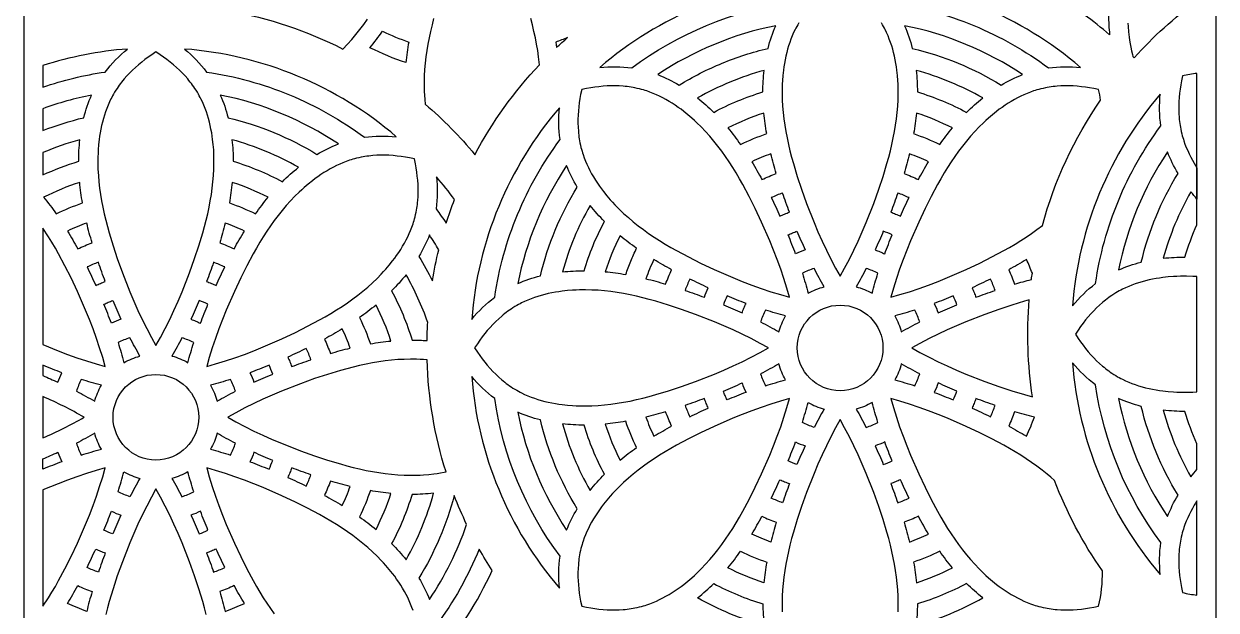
# Model space of a CAD drawing. Header units: millimetres. Extents: x 3389 to 5257, y 2005 to 6054.
# Drawn here: x 3389 to 5257, y 3063 to 3983 of the extents above; entities that cross this region are included whole.
import ezdxf

# ---------------------------------------------------------------- set-up
doc = ezdxf.new("R2010")
doc.units = ezdxf.units.MM
doc.layers.add('Layer 01', color=1, linetype='Continuous')

msp = doc.modelspace()

# ---------------------------------------------------------------- linework, layer by layer
at = {"layer": 'Layer 01'}
for points in [[(5256.9, 6054.1), (3388.6, 6054.1), (3388.6, 2004.8), (5256.9, 2004.8)], [(3595.6, 3478.5), (3602.7, 3491.1), (3610.2, 3505.3), (3617.2, 3519.4), (3623.9, 3533.6), (3630.4, 3548.1), (3636.5, 3562.8), (3648.2, 3592.6), (3656.1, 3614.7), (3662.8, 3634.8), (3669, 3655), (3671.7, 3665), (3674.3, 3675.1), (3676.7, 3685.2), (3678.9, 3695.2), (3680.8, 3705.2), (3682.5, 3715.2), (3683.9, 3725.2), (3685, 3735.2), (3685.9, 3745.1), (3686.4, 3755), (3686.6, 3764.9), (3686.6, 3774.3), (3686.4, 3779.7), (3686.1, 3785.1), (3685.4, 3793.4), (3684.5, 3801.6), (3683.8, 3806.9), (3683, 3812.1), (3681.9, 3817.8), (3680.7, 3823.4), (3679.4, 3828.9), (3678, 3834.4), (3676.3, 3839.8), (3674.6, 3845.1), (3672.7, 3850.3), (3670.7, 3855.4), (3668.5, 3860.4), (3666.1, 3865.2), (3664.9, 3867.6), (3663.6, 3870), (3662.1, 3872.8), (3660.5, 3875.5), (3658.6, 3878.6), (3656.6, 3881.7), (3654.9, 3884.2), (3653.1, 3886.7), (3651.2, 3889.1), (3649.4, 3891.6), (3647.4, 3894), (3645.4, 3896.4), (3641.3, 3901.1), (3637, 3905.7), (3632.5, 3910.2), (3627.8, 3914.6), (3623, 3918.8), (3618, 3922.9), (3612.9, 3926.9), (3607.6, 3930.8), (3602.2, 3934.5), (3595.6, 3938.7), (3589, 3934.5), (3583.6, 3930.8), (3578.4, 3926.9), (3573.3, 3922.9), (3568.3, 3918.8), (3563.4, 3914.6), (3558.7, 3910.2), (3554.3, 3905.7), (3549.9, 3901.1), (3545.8, 3896.4), (3543.8, 3894), (3541.9, 3891.6), (3540, 3889.1), (3538.2, 3886.7), (3536.4, 3884.2), (3534.7, 3881.7), (3532.7, 3878.6), (3530.8, 3875.5), (3529.2, 3872.8), (3527.6, 3870), (3526.3, 3867.6), (3525.1, 3865.2), (3522.8, 3860.4), (3520.6, 3855.4), (3518.6, 3850.3), (3516.7, 3845.1), (3514.9, 3839.8), (3513.3, 3834.4), (3511.8, 3828.9), (3510.5, 3823.4), (3509.3, 3817.8), (3508.3, 3812.1), (3507.4, 3806.9), (3506.7, 3801.6), (3505.8, 3793.4), (3505.2, 3785.1), (3504.9, 3779.7), (3504.7, 3774.3), (3504.6, 3764.9), (3504.8, 3755), (3505.4, 3745.1), (3506.2, 3735.2), (3507.4, 3725.2), (3508.8, 3715.2), (3510.4, 3705.2), (3512.4, 3695.2), (3514.5, 3685.2), (3516.9, 3675.1), (3519.5, 3665), (3522.3, 3655), (3528.4, 3634.8), (3535.1, 3614.7), (3543.1, 3592.6), (3554.7, 3562.8), (3560.9, 3548.1), (3567.3, 3533.6), (3574, 3519.4), (3581.1, 3505.3), (3588.6, 3491.1)], [(4588.2, 3554.3), (4584.3, 3568.2), (4579.6, 3583.5), (4574.6, 3598.4), (4569.2, 3613.3), (4563.5, 3628.1), (4557.5, 3642.8), (4544.7, 3672.1), (4534.7, 3693.3), (4525.2, 3712.3), (4515.2, 3730.9), (4510.1, 3740), (4504.8, 3749), (4499.4, 3757.7), (4493.8, 3766.4), (4488.1, 3774.8), (4482.2, 3783.1), (4476.2, 3791.1), (4469.9, 3799), (4463.5, 3806.6), (4456.9, 3814), (4450, 3821.2), (4443.3, 3827.8), (4439.4, 3831.4), (4435.3, 3835.1), (4429.1, 3840.4), (4422.6, 3845.6), (4418.4, 3848.8), (4414.1, 3851.9), (4409.3, 3855.2), (4404.5, 3858.3), (4399.7, 3861.3), (4394.8, 3864.1), (4389.8, 3866.8), (4384.8, 3869.3), (4379.8, 3871.7), (4374.8, 3873.8), (4369.7, 3875.8), (4364.6, 3877.6), (4362, 3878.4), (4359.5, 3879.2), (4356.4, 3880.1), (4353.3, 3880.9), (4349.8, 3881.7), (4346.2, 3882.4), (4343.2, 3883), (4340.2, 3883.5), (4337.2, 3884), (4334.1, 3884.4), (4331, 3884.7), (4327.9, 3885), (4321.7, 3885.4), (4315.4, 3885.6), (4309, 3885.6), (4302.6, 3885.4), (4296.2, 3885), (4289.7, 3884.3), (4283.3, 3883.5), (4276.9, 3882.5), (4270.5, 3881.4), (4262.8, 3879.7), (4261.1, 3872), (4259.9, 3865.6), (4258.9, 3859.2), (4258.1, 3852.7), (4257.5, 3846.3), (4257.1, 3839.9), (4256.9, 3833.4), (4256.9, 3827.1), (4257.1, 3820.8), (4257.5, 3814.5), (4257.8, 3811.4), (4258.1, 3808.3), (4258.5, 3805.3), (4259, 3802.3), (4259.5, 3799.2), (4260, 3796.2), (4260.8, 3792.7), (4261.6, 3789.1), (4262.4, 3786.1), (4263.3, 3783), (4264.1, 3780.4), (4264.9, 3777.9), (4266.7, 3772.8), (4268.7, 3767.7), (4270.8, 3762.7), (4273.2, 3757.6), (4275.7, 3752.7), (4278.3, 3747.7), (4281.2, 3742.8), (4284.2, 3737.9), (4287.3, 3733.1), (4290.6, 3728.4), (4293.7, 3724.1), (4296.9, 3719.9), (4302, 3713.4), (4307.4, 3707.1), (4311, 3703.1), (4314.7, 3699.1), (4321.3, 3692.4), (4328.5, 3685.6), (4335.9, 3679), (4343.5, 3672.5), (4351.3, 3666.3), (4359.4, 3660.2), (4367.7, 3654.3), (4376.1, 3648.6), (4384.7, 3643), (4393.5, 3637.6), (4402.5, 3632.3), (4411.5, 3627.2), (4430.1, 3617.3), (4449.1, 3607.8), (4470.4, 3597.8), (4499.7, 3584.9), (4514.4, 3578.9), (4529.2, 3573.2), (4544, 3567.9), (4559, 3562.9), (4574.3, 3558.2)], [(3675.2, 3445.6), (3689.1, 3449.5), (3704.4, 3454.2), (3719.3, 3459.2), (3734.2, 3464.5), (3749, 3470.2), (3763.7, 3476.2), (3793, 3489.1), (3814.2, 3499.1), (3833.3, 3508.6), (3851.8, 3518.5), (3860.9, 3523.6), (3869.9, 3528.9), (3878.6, 3534.3), (3887.3, 3539.9), (3895.7, 3545.6), (3904, 3551.5), (3912, 3557.6), (3919.9, 3563.8), (3927.5, 3570.2), (3934.9, 3576.9), (3942.1, 3583.7), (3948.7, 3590.4), (3952.3, 3594.4), (3956, 3598.4), (3961.3, 3604.7), (3966.5, 3611.2), (3969.7, 3615.4), (3972.8, 3619.7), (3976.1, 3624.4), (3979.2, 3629.2), (3982.2, 3634.1), (3985, 3639), (3987.7, 3644), (3990.2, 3648.9), (3992.6, 3653.9), (3994.7, 3659), (3996.7, 3664.1), (3998.5, 3669.2), (3999.3, 3671.7), (4000.1, 3674.3), (4001, 3677.3), (4001.8, 3680.4), (4002.6, 3684), (4003.3, 3687.5), (4003.9, 3690.5), (4004.4, 3693.6), (4004.9, 3696.6), (4005.3, 3699.6), (4005.6, 3702.7), (4005.9, 3705.8), (4006.3, 3712.1), (4006.5, 3718.4), (4006.5, 3724.7), (4006.3, 3731.1), (4005.9, 3737.6), (4005.2, 3744), (4004.4, 3750.4), (4003.4, 3756.9), (4002.3, 3763.3), (4000.6, 3771), (3992.9, 3772.6), (3986.5, 3773.8), (3980.1, 3774.8), (3973.6, 3775.6), (3967.2, 3776.2), (3960.8, 3776.7), (3954.3, 3776.9), (3948, 3776.9), (3941.7, 3776.7), (3935.4, 3776.3), (3932.3, 3776), (3929.2, 3775.6), (3926.2, 3775.3), (3923.2, 3774.8), (3920.2, 3774.3), (3917.1, 3773.7), (3913.6, 3773), (3910, 3772.2), (3907, 3771.4), (3903.9, 3770.5), (3901.3, 3769.7), (3898.8, 3768.9), (3893.7, 3767.1), (3888.6, 3765.1), (3883.6, 3762.9), (3878.5, 3760.6), (3873.6, 3758.1), (3868.6, 3755.4), (3863.7, 3752.6), (3858.8, 3749.6), (3854.1, 3746.5), (3849.3, 3743.2), (3845, 3740.1), (3840.8, 3736.9), (3834.3, 3731.7), (3828, 3726.3), (3824, 3722.7), (3820.1, 3719), (3813.3, 3712.5), (3806.5, 3705.3), (3799.9, 3697.9), (3793.4, 3690.3), (3787.2, 3682.4), (3781.1, 3674.4), (3775.2, 3666.1), (3769.5, 3657.7), (3763.9, 3649), (3758.5, 3640.3), (3753.3, 3631.3), (3748.1, 3622.2), (3738.2, 3603.6), (3728.7, 3584.6), (3718.7, 3563.4), (3705.8, 3534.1), (3699.8, 3519.4), (3694.1, 3504.5), (3688.8, 3489.7), (3683.8, 3474.8), (3679.1, 3459.5)], [(3418.6, 3480), (3442.3, 3470.2), (3457.1, 3464.5), (3471.9, 3459.2), (3486.8, 3454.2), (3502.2, 3449.5), (3516.1, 3445.6), (3512.2, 3459.5), (3507.4, 3474.8), (3502.4, 3489.7), (3497.1, 3504.5), (3491.4, 3519.4), (3485.4, 3534.1), (3472.6, 3563.4), (3462.6, 3584.6), (3453.1, 3603.6), (3443.1, 3622.2), (3438, 3631.3), (3432.7, 3640.3), (3427.3, 3649), (3418.6, 3662.3)], [(5226.9, 3586.6), (5220.2, 3586.9), (5210.3, 3587.1), (5200.9, 3587), (5195.5, 3586.8), (5190.1, 3586.6), (5181.8, 3585.9), (5173.6, 3585), (5168.4, 3584.3), (5163.1, 3583.4), (5157.4, 3582.4), (5151.8, 3581.2), (5146.3, 3579.9), (5140.8, 3578.4), (5135.4, 3576.8), (5130.2, 3575.1), (5124.9, 3573.2), (5119.9, 3571.1), (5114.8, 3568.9), (5110, 3566.6), (5107.6, 3565.4), (5105.2, 3564.1), (5102.4, 3562.6), (5099.7, 3561), (5096.6, 3559), (5093.6, 3557.1), (5091, 3555.3), (5088.5, 3553.5), (5086.1, 3551.7), (5083.7, 3549.8), (5081.2, 3547.9), (5078.8, 3545.9), (5074.1, 3541.8), (5069.5, 3537.5), (5065, 3533), (5060.6, 3528.3), (5056.4, 3523.5), (5052.3, 3518.5), (5048.3, 3513.3), (5044.5, 3508.1), (5040.8, 3502.7), (5036.5, 3496.1), (5040.8, 3489.5), (5044.5, 3484.1), (5048.3, 3478.9), (5052.3, 3473.7), (5056.4, 3468.7), (5060.6, 3463.9), (5065, 3459.2), (5069.5, 3454.7), (5074.1, 3450.4), (5078.8, 3446.3), (5081.2, 3444.3), (5083.7, 3442.3), (5086.1, 3440.5), (5088.5, 3438.6), (5091, 3436.9), (5093.6, 3435.1), (5096.6, 3433.2), (5099.7, 3431.2), (5102.4, 3429.6), (5105.2, 3428.1), (5107.6, 3426.8), (5110, 3425.6), (5114.8, 3423.3), (5119.9, 3421.1), (5124.9, 3419), (5130.2, 3417.1), (5135.4, 3415.4), (5140.8, 3413.8), (5146.3, 3412.3), (5151.8, 3411), (5157.4, 3409.8), (5163.1, 3408.8), (5168.4, 3407.9), (5173.6, 3407.2), (5181.8, 3406.3), (5190.1, 3405.6), (5195.5, 3405.3), (5200.9, 3405.2), (5210.3, 3405.1), (5220.2, 3405.3), (5226.9, 3405.6)], [(4555.3, 3474.7), (4542.6, 3481.8), (4528.5, 3489.3), (4514.4, 3496.3), (4500.1, 3503), (4485.6, 3509.5), (4471, 3515.6), (4441.1, 3527.3), (4419.1, 3535.2), (4398.9, 3541.9), (4378.7, 3548), (4368.7, 3550.8), (4358.6, 3553.4), (4348.6, 3555.8), (4338.5, 3558), (4328.5, 3559.9), (4318.5, 3561.6), (4308.6, 3563), (4298.6, 3564.1), (4288.7, 3565), (4278.7, 3565.5), (4268.8, 3565.7), (4259.4, 3565.7), (4254, 3565.5), (4248.6, 3565.2), (4240.4, 3564.5), (4232.1, 3563.6), (4226.9, 3562.9), (4221.7, 3562.1), (4216, 3561), (4210.4, 3559.8), (4204.8, 3558.5), (4199.4, 3557), (4194, 3555.4), (4188.7, 3553.7), (4183.5, 3551.8), (4178.4, 3549.8), (4173.4, 3547.6), (4168.5, 3545.2), (4166.1, 3544), (4163.7, 3542.7), (4161, 3541.2), (4158.2, 3539.6), (4155.1, 3537.7), (4152.1, 3535.7), (4149.6, 3533.9), (4147.1, 3532.2), (4144.6, 3530.3), (4142.2, 3528.5), (4139.8, 3526.5), (4137.4, 3524.5), (4132.7, 3520.4), (4128, 3516.1), (4123.6, 3511.6), (4119.2, 3506.9), (4114.9, 3502.1), (4110.8, 3497.1), (4106.8, 3492), (4103, 3486.7), (4099.3, 3481.3), (4095, 3474.7), (4099.3, 3468.1), (4103, 3462.7), (4106.8, 3457.5), (4110.8, 3452.4), (4114.9, 3447.4), (4119.2, 3442.5), (4123.6, 3437.8), (4128, 3433.4), (4132.7, 3429), (4137.4, 3424.9), (4139.8, 3422.9), (4142.2, 3421), (4144.6, 3419.1), (4147.1, 3417.3), (4149.6, 3415.5), (4152.1, 3413.8), (4155.1, 3411.8), (4158.2, 3409.9), (4161, 3408.2), (4163.7, 3406.7), (4166.1, 3405.4), (4168.5, 3404.2), (4173.4, 3401.9), (4178.4, 3399.7), (4183.5, 3397.6), (4188.7, 3395.7), (4194, 3394), (4199.4, 3392.4), (4204.8, 3390.9), (4210.4, 3389.6), (4216, 3388.4), (4221.7, 3387.4), (4226.9, 3386.5), (4232.1, 3385.8), (4240.4, 3384.9), (4248.6, 3384.3), (4254, 3384), (4259.4, 3383.8), (4268.8, 3383.7), (4278.7, 3383.9), (4288.7, 3384.5), (4298.6, 3385.3), (4308.6, 3386.4), (4318.5, 3387.9), (4328.5, 3389.5), (4338.5, 3391.4), (4348.6, 3393.6), (4358.6, 3396), (4368.7, 3398.6), (4378.7, 3401.4), (4398.9, 3407.5), (4419.1, 3414.2), (4441.1, 3422.2), (4471, 3433.8), (4485.6, 3440), (4500.1, 3446.4), (4514.4, 3453.1), (4528.5, 3460.1), (4542.6, 3467.6)], [(4588.2, 3395.2), (4574.3, 3391.3), (4559, 3386.5), (4544, 3381.5), (4529.2, 3376.2), (4514.4, 3370.5), (4499.7, 3364.5), (4470.4, 3351.6), (4449.1, 3341.6), (4430.1, 3332.1), (4411.5, 3322.2), (4402.5, 3317.1), (4393.5, 3311.8), (4384.7, 3306.4), (4376.1, 3300.8), (4367.7, 3295.1), (4359.4, 3289.2), (4351.3, 3283.2), (4343.5, 3276.9), (4335.9, 3270.5), (4328.5, 3263.8), (4321.3, 3257), (4314.7, 3250.3), (4311, 3246.3), (4307.4, 3242.3), (4302, 3236), (4296.9, 3229.6), (4293.7, 3225.3), (4290.6, 3221), (4287.3, 3216.3), (4284.2, 3211.5), (4281.2, 3206.6), (4278.3, 3201.7), (4275.7, 3196.8), (4273.2, 3191.8), (4270.8, 3186.8), (4268.7, 3181.7), (4266.7, 3176.7), (4264.9, 3171.6), (4264.1, 3169), (4263.3, 3166.4), (4262.4, 3163.4), (4261.6, 3160.3), (4260.8, 3156.8), (4260, 3153.2), (4259.5, 3150.2), (4259, 3147.2), (4258.5, 3144.1), (4258.1, 3141.1), (4257.8, 3138), (4257.5, 3134.9), (4257.1, 3128.7), (4256.9, 3122.3), (4256.9, 3116), (4257.1, 3109.6), (4257.5, 3103.2), (4258.1, 3096.7), (4258.9, 3090.3), (4259.9, 3083.8), (4261.1, 3077.4), (4262.8, 3069.7), (4270.5, 3068.1), (4276.9, 3066.9), (4283.3, 3065.9), (4289.7, 3065.1), (4296.2, 3064.5), (4302.6, 3064.1), (4309, 3063.8), (4315.4, 3063.8), (4321.7, 3064), (4327.9, 3064.5), (4331, 3064.7), (4334.1, 3065.1), (4337.2, 3065.5), (4340.2, 3065.9), (4343.2, 3066.4), (4346.2, 3067), (4349.8, 3067.7), (4353.3, 3068.6), (4356.4, 3069.4), (4359.5, 3070.2), (4362, 3071), (4364.6, 3071.9), (4369.7, 3073.6), (4374.8, 3075.6), (4379.8, 3077.8), (4384.8, 3080.1), (4389.8, 3082.6), (4394.8, 3085.3), (4399.7, 3088.1), (4404.5, 3091.1), (4409.3, 3094.2), (4414.1, 3097.5), (4418.4, 3100.6), (4422.6, 3103.8), (4429.1, 3109), (4435.3, 3114.4), (4439.4, 3118), (4443.3, 3121.7), (4450, 3128.3), (4456.9, 3135.4), (4463.5, 3142.8), (4469.9, 3150.5), (4476.2, 3158.3), (4482.2, 3166.4), (4488.1, 3174.6), (4493.8, 3183), (4499.4, 3191.7), (4504.8, 3200.5), (4510.1, 3209.4), (4515.2, 3218.5), (4525.2, 3237.1), (4534.7, 3256.1), (4544.7, 3277.3), (4557.5, 3306.7), (4563.5, 3321.4), (4569.2, 3336.2), (4574.6, 3351), (4579.6, 3365.9), (4584.3, 3381.3)], [(3418.6, 3069.8), (3427.3, 3083), (3432.7, 3091.8), (3438, 3100.7), (3443.1, 3109.8), (3453.1, 3128.4), (3462.6, 3147.4), (3472.6, 3168.6), (3485.4, 3198), (3491.4, 3212.7), (3497.1, 3227.5), (3502.4, 3242.3), (3507.4, 3257.2), (3512.2, 3272.5), (3516.1, 3286.5), (3502.2, 3282.5), (3486.8, 3277.8), (3471.9, 3272.8), (3457.1, 3267.5), (3442.3, 3261.8), (3418.6, 3252)]]:
    msp.add_lwpolyline(points, close=True, dxfattribs=at)
for points in [[(4291.1, 3914.6, -0.057025), (4341.2, 3913.7, -0.124085), (4588.3, 4016, -0.057025), (4623, 4052.1, 0.159007)], [(4877.1, 3980.2, -0.061806), (4994.3, 3913.7, -0.057025), (5044.4, 3914.6, 0.159007), (4712.5, 4052.1, -0.057025), (4747.2, 4016, -0.061806)], [(5008.2, 4025.5), (5011.2, 4028.5, 0.049922), (5088.4, 3996.6, 0.024944), (5089.9, 3965.7, 0.039171)], [(4482.9, 3921.1, -0.039165), (4554.7, 3944.4, -0.043703), (4566.9, 3979.9, 0.098094), (4381.9, 3903.3, -0.043703), (4415.5, 3886.8, -0.039165)], [(4768.6, 3979.9, -0.043703), (4780.8, 3944.4, -0.078451), (4920, 3886.8, -0.043703), (4953.6, 3903.3, 0.098094)], [(3931, 3945.4, 0.01991), (3950.7, 3971.3, 0.031349), (3991.8, 3954.3, 0.01991), (3987.4, 3922, -0.039523)], [(4223.4, 3945.7, -0.00893), (4240.5, 3961.2, -0.013927), (4222, 3954.3)], [(3418.6, 3883.7, -0.045934), (3516.1, 3907.3, -0.057025), (3550.9, 3943.4, 0.058377), (3418.6, 3917.4)], [(3805, 3871.5, -0.061806), (3922.2, 3805, -0.057025), (3972.3, 3805.9, 0.159007), (3640.4, 3943.4, -0.057025), (3675.1, 3907.3, -0.061806)], [(4444.4, 3866.6, -0.02748), (4469.6, 3844, -0.049922), (4546.7, 3876, -0.02748), (4548.6, 3909.8, 0.062756)], [(4786.9, 3909.8, -0.02748), (4788.8, 3876, -0.049922), (4865.9, 3844, -0.02748), (4891.1, 3866.6, 0.062756)], [(5226.9, 3708, -0.012592), (5217.3, 3719.5, 0.062756), (5174.1, 3615.3, -0.02748), (5207.9, 3617.1, -0.032361), (5226.9, 3667.9), (5226.9, 3905.2, 0.024834), (5204.2, 3901.1), (5202.6, 3893.4), (5201.4, 3887), (5200.4, 3880.5), (5199.6, 3874.1), (5199, 3867.6), (5198.6, 3861.2), (5198.3, 3854.8), (5198.3, 3848.5), (5198.5, 3842.1), (5198.9, 3835.9), (5199.2, 3832.8), (5199.6, 3829.7), (5200, 3826.7), (5200.4, 3823.6), (5200.9, 3820.6), (5201.5, 3817.6), (5202.2, 3814.1), (5203.1, 3810.5), (5203.9, 3807.4), (5204.7, 3804.4), (5205.5, 3801.8), (5206.3, 3799.2), (5208.1, 3794.2), (5210.1, 3789.1), (5212.3, 3784), (5214.6, 3779), (5217.1, 3774), (5219.8, 3769.1), (5222.6, 3764.2), (5224.7, 3760.7), (5226.9, 3757.3)], [(3418.6, 3815.5, -0.034748), (3482.6, 3835.7, -0.043703), (3494.7, 3871.2, 0.038413), (3418.6, 3849.8)], [(3696.5, 3871.2, -0.043703), (3708.6, 3835.7, -0.078451), (3847.9, 3778.1, -0.043703), (3881.5, 3794.5, 0.098094)], [(5075.9, 3863.3, 0.017804), (5072.7, 3879.7), (5065, 3881.4), (5058.6, 3882.5), (5052.2, 3883.5), (5045.8, 3884.3), (5039.3, 3885), (5032.9, 3885.4), (5026.5, 3885.6), (5020.1, 3885.6), (5013.8, 3885.4), (5007.6, 3885), (5004.5, 3884.7), (5001.4, 3884.4), (4998.3, 3884), (4995.3, 3883.5), (4992.3, 3883), (4989.3, 3882.4), (4985.7, 3881.7), (4982.2, 3880.9), (4979.1, 3880.1), (4976, 3879.2), (4973.5, 3878.4), (4970.9, 3877.6), (4965.8, 3875.8), (4960.7, 3873.8), (4955.7, 3871.7), (4950.7, 3869.3), (4945.7, 3866.8), (4940.7, 3864.1), (4935.8, 3861.3), (4931, 3858.3), (4926.2, 3855.2), (4921.4, 3851.9), (4917.1, 3848.8), (4912.9, 3845.6), (4906.4, 3840.4), (4900.1, 3835.1), (4896.1, 3831.4), (4892.2, 3827.8), (4885.5, 3821.2), (4878.6, 3814), (4872, 3806.6), (4865.6, 3799), (4859.3, 3791.1), (4853.3, 3783.1), (4847.4, 3774.8), (4841.7, 3766.4), (4836.1, 3757.7), (4830.7, 3749), (4825.4, 3740), (4820.2, 3730.9), (4810.3, 3712.3), (4800.8, 3693.3), (4790.8, 3672.1), (4778, 3642.8), (4772, 3628.1), (4766.3, 3613.3), (4760.9, 3598.4), (4755.9, 3583.5), (4751.2, 3568.2), (4747.3, 3554.3), (4761.2, 3558.2), (4776.5, 3562.9), (4791.5, 3567.9), (4806.3, 3573.2), (4821.1, 3578.9), (4835.8, 3584.9), (4865.1, 3597.8), (4886.4, 3607.8), (4905.4, 3617.3), (4924, 3627.2), (4933, 3632.3), (4942, 3637.6), (4950.8, 3643), (4959.4, 3648.6), (4967.8, 3654.3), (4976.1, 3660.2), (4984.6, 3666.6, -0.084325)], [(5103.7, 3705.5, -0.061806), (5170.2, 3822.7, -0.057025), (5169.3, 3872.7, 0.159007), (5031.8, 3540.8, -0.057025), (5067.9, 3575.6, -0.061806)], [(4162.3, 3684.1, -0.061806), (4228.8, 3801.3, -0.057025), (4227.8, 3851.4, 0.159007), (4090.4, 3519.5, -0.057025), (4126.4, 3554.2, -0.061806)], [(4491.8, 3819.6, -0.01991), (4511.6, 3793.7, -0.031349), (4552.7, 3810.7, -0.01991), (4548.3, 3842.9, 0.039523)], [(4787.2, 3842.9, -0.01991), (4782.8, 3810.7, -0.031349), (4823.9, 3793.7, -0.01991), (4843.7, 3819.6, 0.039523)], [(3418.6, 3745.9, -0.035766), (3474.6, 3767.3, -0.02748), (3476.4, 3801.1, 0.03396), (3418.6, 3781)], [(3714.8, 3801.1, -0.02748), (3716.7, 3767.3, -0.049922), (3793.8, 3735.3, -0.02748), (3819, 3757.9, 0.062756)], [(4529.2, 3766.6, -0.012924), (4545.2, 3738.8, -0.020988), (4567.7, 3748.1, -0.012924), (4559.3, 3779.1, 0.025221)], [(4776.2, 3779.1, -0.012924), (4767.8, 3748.1, -0.020988), (4790.3, 3738.8, -0.012924), (4806.3, 3766.6, 0.025221)], [(5104.1, 3597, -0.043703), (5139.5, 3609.1, -0.078451), (5197.2, 3748.3, -0.043703), (5180.7, 3781.9, 0.098094)], [(4162.6, 3575.6, -0.043703), (4198, 3587.7, -0.078451), (4255.7, 3726.9, -0.043703), (4239.2, 3760.6, 0.098094)], [(4063.5, 3707.3, 0.019459), (4035.5, 3742.7, -0.057025), (4034.6, 3692.6, -0.012568), (4050.5, 3670.1, -0.015225)], [(3419.7, 3710.9, -0.01991), (3439.4, 3684.9, -0.031349), (3480.5, 3702, -0.01991), (3476.2, 3734.2, 0.039523)], [(3715.1, 3734.2, -0.01991), (3710.7, 3702, -0.031349), (3751.8, 3684.9, -0.01991), (3771.5, 3710.9, 0.039523)], [(4580.8, 3684.6, -0.008872), (4588.3, 3687.5, -0.007248), (4577.5, 3717.6, 0.018525), (4559.8, 3710.3, -0.007248), (4573.4, 3681.3, -0.008872)], [(4754.7, 3684.6, -0.008872), (4762.1, 3681.3, -0.007248), (4775.7, 3710.3, 0.018525), (4758, 3717.6, -0.007248), (4747.2, 3687.5, -0.008872)], [(4280.5, 3635.1, -0.024946), (4298.4, 3672.9, -0.02748), (4275.8, 3698.1, 0.062756), (4232.7, 3593.9, -0.02748), (4266.5, 3595.7, -0.024946)], [(3457.1, 3657.9, -0.012924), (3473, 3630.1, -0.020988), (3495.6, 3639.4, -0.012924), (3487.2, 3670.4, 0.025221)], [(3704.1, 3670.4, -0.012924), (3695.6, 3639.4, -0.020988), (3718.2, 3630.1, -0.012924), (3734.2, 3657.9, 0.025221)], [(4038.8, 3628.6, 0.013357), (4024.2, 3651.9, -0.043703), (4007.7, 3618.2, -0.022707), (4028.9, 3579.8, -0.019215)], [(4339.7, 3610.6, -0.015671), (4348.8, 3630.9, -0.01991), (4322.9, 3650.6, 0.039523), (4299.5, 3594.2, -0.01991), (4331.8, 3589.8, -0.015671)], [(4593.1, 3655, -0.009613), (4600.1, 3657.7, 0.009682), (4612.9, 3628.3, 0.024819), (4597.9, 3622.1, 0.009682), (4586.2, 3652, -0.009613)], [(4730.2, 3625.4, -0.012408), (4737.6, 3622.1, -0.009682), (4749.3, 3652, 0.019227), (4735.4, 3657.7, -0.009682), (4722.6, 3628.3, -0.012408)], [(3508.7, 3575.8, -0.008872), (3516.2, 3578.8, -0.007248), (3505.4, 3608.9, 0.018525), (3487.7, 3601.6, -0.007248), (3501.3, 3572.6, -0.008872)], [(3682.5, 3575.8, -0.008872), (3689.9, 3572.6, -0.007248), (3703.6, 3601.6, 0.018525), (3685.9, 3608.9, -0.007248), (3675, 3578.8, -0.008872)], [(4363.4, 3583.2, -0.012924), (4394.3, 3574.7, -0.020988), (4403.7, 3597.3, -0.012924), (4375.8, 3613.3, 0.025221)], [(4968.9, 3591.9, 0.017993), (4959.7, 3613.3, -0.012924), (4931.8, 3597.3, -0.020988), (4941.1, 3574.7, -0.010786), (4967.5, 3582, -0.003863)], [(4021.5, 3514.8, 0.045522), (3987.6, 3589.4, -0.02748), (3964.9, 3564.2, -0.049922), (3996.9, 3487, -0.018669), (4020.4, 3486.2, -0.011066)], [(4608.5, 3591.7, -0.012674), (4617.7, 3560.3, -0.068658), (4642.7, 3570.6, -0.012674), (4627, 3599.3, 0.038296)], [(4705.7, 3566.3, -0.034289), (4717.8, 3560.3, -0.012674), (4727, 3591.7, 0.038296), (4708.5, 3599.3, -0.012674), (4692.8, 3570.6, -0.034289)], [(4424.8, 3564.9, -0.007248), (4455, 3554.1, -0.017746), (4461.1, 3569, -0.007248), (4432.2, 3582.7, 0.018525)], [(4877.6, 3561.6, -0.008872), (4880.5, 3554.1, -0.007248), (4910.7, 3564.9, 0.018525), (4903.3, 3582.7, -0.007248), (4874.4, 3569, -0.008872)], [(4517, 3537.1, -0.012408), (4520.3, 3544.5, -0.009682), (4490.5, 3556.3, 0.019227), (4484.7, 3542.4, -0.009682), (4514.1, 3529.6, -0.012408)], [(4964, 3550.1), (4956.7, 3548), (4936.6, 3541.9), (4916.4, 3535.2), (4894.4, 3527.3), (4864.5, 3515.6), (4849.9, 3509.5), (4835.4, 3503), (4821.1, 3496.3), (4807, 3489.3), (4792.8, 3481.8), (4780.2, 3474.7), (4792.8, 3467.6), (4807, 3460.1), (4821.1, 3453.1), (4835.4, 3446.4), (4849.9, 3440), (4864.5, 3433.8), (4894.4, 3422.2), (4916.4, 3414.2), (4936.6, 3407.5), (4956.7, 3401.4), (4969.2, 3398, -0.058977)], [(4845, 3556.3, -0.009682), (4815.2, 3544.5, -0.024819), (4821.4, 3529.6, -0.009682), (4850.8, 3542.4, 0.019227)], [(3521, 3546.3, -0.009613), (3527.9, 3549, 0.009682), (3540.8, 3519.6, 0.024819), (3525.8, 3513.4, 0.009682), (3514.1, 3543.3, -0.009613)], [(3658, 3516.7, -0.012408), (3665.4, 3513.4, -0.009682), (3677.2, 3543.3, 0.019227), (3663.3, 3549, -0.009682), (3650.5, 3519.6, -0.012408)], [(3940.5, 3541.9, -0.01991), (3914.6, 3522.2, -0.031349), (3931.6, 3481.1, -0.01991), (3963.9, 3485.5, 0.039523)], [(4543.1, 3515.5, -0.012674), (4571.8, 3499.8, -0.068658), (4582.2, 3524.8, -0.012674), (4550.8, 3534, 0.038296)], [(4784.7, 3534, -0.012674), (4753.3, 3524.8, -0.068658), (4763.6, 3499.8, -0.012674), (4792.4, 3515.5, 0.038296)], [(3864.6, 3477.4, -0.010493), (3869, 3466, -0.012924), (3900, 3474.5, 0.025221), (3887.5, 3504.6, -0.012924), (3859.7, 3488.6, -0.010493)], [(3536.3, 3483, -0.012674), (3545.5, 3451.5, -0.068658), (3570.6, 3461.9, -0.012674), (3554.9, 3490.6, 0.038296)], [(3633.6, 3457.6, -0.034289), (3645.7, 3451.5, -0.012674), (3654.9, 3483, 0.038296), (3636.4, 3490.6, -0.012674), (3620.7, 3461.9, -0.034289)], [(4020.5, 3456), (4014.8, 3456.5), (4009.4, 3456.8), (4004, 3456.9), (3994.6, 3457), (3984.7, 3456.8), (3974.7, 3456.3), (3964.8, 3455.4), (3954.8, 3454.3), (3944.9, 3452.9), (3934.8, 3451.2), (3924.8, 3449.3), (3914.8, 3447.1), (3904.8, 3444.7), (3894.7, 3442.1), (3884.6, 3439.3), (3864.5, 3433.2), (3844.3, 3426.5), (3822.2, 3418.6), (3792.4, 3406.9), (3777.8, 3400.7), (3763.3, 3394.3), (3749, 3387.6), (3734.9, 3380.6), (3720.7, 3373.1), (3708.1, 3366), (3720.7, 3358.9), (3734.9, 3351.4), (3749, 3344.4), (3763.3, 3337.7), (3777.8, 3331.3), (3792.4, 3325.1), (3822.2, 3313.5), (3844.3, 3305.5), (3864.5, 3298.8), (3884.6, 3292.7), (3894.7, 3289.9), (3904.8, 3287.3), (3914.8, 3284.9), (3924.8, 3282.7), (3934.8, 3280.8), (3944.9, 3279.1), (3954.8, 3277.7), (3964.8, 3276.6), (3974.7, 3275.8), (3984.7, 3275.2), (3994.6, 3275), (4004, 3275.1), (4009.4, 3275.3), (4014.8, 3275.5), (4023, 3276.2), (4031.2, 3277.1), (4036.5, 3277.8), (4041.7, 3278.7), (4047.4, 3279.7), (4050.2, 3280.3, -0.069152)], [(3805.5, 3452.9, -0.008872), (3808.4, 3445.4, -0.007248), (3838.5, 3456.2, 0.018525), (3831.2, 3474, -0.007248), (3802.2, 3460.3, -0.008872)], [(3418.6, 3431.2, -0.007822), (3442, 3420.9, -0.024819), (3448.2, 3435.8, -0.009595), (3418.6, 3447.4)], [(3772.9, 3447.6, -0.009682), (3743, 3435.8, -0.024819), (3749.2, 3420.9, -0.009682), (3778.6, 3433.7, 0.019227)], [(4576.2, 3436.8, -0.034289), (4571.8, 3449.7, -0.012674), (4543.1, 3434, 0.038296), (4550.8, 3415.4, -0.012674), (4582.2, 3424.6, -0.034289)], [(4792.4, 3434, -0.012674), (4763.6, 3449.7, -0.068658), (4753.3, 3424.6, -0.012674), (4784.7, 3415.4, 0.038296)], [(5169.3, 3119.5, -0.057025), (5170.2, 3169.5, -0.124085), (5067.9, 3416.6, -0.057025), (5031.8, 3451.4, 0.159007)], [(3471, 3406.8, -0.012674), (3499.7, 3391.1, -0.068658), (3510.1, 3416.1, -0.012674), (3478.7, 3425.3, 0.038296)], [(3712.6, 3425.3, -0.012674), (3681.2, 3416.1, -0.068658), (3691.5, 3391.1, -0.012674), (3720.2, 3406.8, 0.038296)], [(4227.8, 3098.1, -0.057025), (4228.8, 3148.1, -0.124085), (4126.4, 3395.2, -0.057025), (4090.4, 3430, 0.159007)], [(4487.5, 3400, -0.009613), (4484.7, 3407, 0.009682), (4514.1, 3419.8, 0.024819), (4520.3, 3404.9, 0.009682), (4490.5, 3393.2, -0.009613)], [(4850.8, 3407, -0.009682), (4821.4, 3419.8, -0.024819), (4815.2, 3404.9, -0.009682), (4845, 3393.2, 0.019227)], [(3418.6, 3333.5, 0.026966), (3483.1, 3366, 0.026966), (3418.6, 3398.5)], [(4457.9, 3387.8, -0.008872), (4455, 3395.3, -0.007248), (4424.8, 3384.5, 0.018525), (4432.2, 3366.8, -0.007248), (4461.1, 3380.4, -0.008872)], [(4608.5, 3357.8, 0.012674), (4617.7, 3389.2, 0.068658), (4642.7, 3378.8, 0.012674), (4627, 3350.1, -0.038296)], [(4705.7, 3383.1, -0.034289), (4692.8, 3378.8, -0.012674), (4708.5, 3350.1, 0.038296), (4727, 3357.8, -0.012674), (4717.8, 3389.2, -0.034289)], [(5003.7, 3266.9), (4997.9, 3272), (4992, 3276.9), (4984.1, 3283.2), (4976.1, 3289.2), (4967.8, 3295.1), (4959.4, 3300.8), (4950.8, 3306.4), (4942, 3311.8), (4933, 3317.1), (4924, 3322.2), (4905.4, 3332.1), (4886.4, 3341.6), (4865.1, 3351.6), (4835.8, 3364.5), (4821.1, 3370.5), (4806.3, 3376.2), (4791.5, 3381.5), (4776.5, 3386.5), (4761.2, 3391.3), (4747.3, 3395.2), (4751.2, 3381.3), (4755.9, 3365.9), (4760.9, 3351), (4766.3, 3336.2), (4772, 3321.4), (4778, 3306.7), (4790.8, 3277.3), (4800.8, 3256.1), (4810.3, 3237.1), (4820.2, 3218.5), (4825.4, 3209.4), (4830.7, 3200.5), (4836.1, 3191.7), (4841.7, 3183), (4847.4, 3174.6), (4853.3, 3166.4), (4859.3, 3158.3), (4865.6, 3150.5), (4872, 3142.8), (4878.6, 3135.4), (4885.5, 3128.3), (4892.2, 3121.7), (4896.1, 3118), (4900.1, 3114.4), (4906.4, 3109), (4912.9, 3103.8), (4917.1, 3100.6), (4921.4, 3097.5), (4926.2, 3094.2), (4931, 3091.1), (4935.8, 3088.1), (4940.7, 3085.3), (4945.7, 3082.6), (4950.7, 3080.1), (4955.7, 3077.8), (4960.7, 3075.6), (4965.8, 3073.6), (4970.9, 3071.9), (4973.5, 3071), (4976, 3070.2), (4979.1, 3069.4), (4982.2, 3068.6), (4985.7, 3067.7), (4989.3, 3067), (4992.3, 3066.4), (4995.3, 3065.9), (4998.3, 3065.5), (5001.4, 3065.1), (5004.5, 3064.7), (5007.6, 3064.5), (5013.8, 3064), (5020.1, 3063.8), (5026.5, 3063.8), (5032.9, 3064.1), (5039.3, 3064.5), (5045.8, 3065.1), (5052.2, 3065.9), (5058.6, 3066.9), (5065, 3068.1), (5072.7, 3069.7, 0.064338), (5078.6, 3125.1, -0.062162)], [(4877.6, 3387.8, -0.008872), (4874.4, 3380.4, -0.007248), (4903.3, 3366.8, 0.018525), (4910.7, 3384.5, -0.007248), (4880.5, 3395.3, -0.008872)], [(5180.7, 3210.2, -0.043703), (5197.2, 3243.9, -0.078451), (5139.5, 3383.1, -0.043703), (5104.1, 3395.2, 0.098094)], [(4239.2, 3188.9, -0.043703), (4255.7, 3222.5, -0.078451), (4198, 3361.7, -0.043703), (4162.6, 3373.8, 0.098094)], [(4375.8, 3336.2, -0.012924), (4403.7, 3352.1, -0.020988), (4394.3, 3374.7, -0.012924), (4363.4, 3366.3, 0.025221)], [(4972.1, 3366.3, -0.012924), (4941.1, 3374.7, -0.020988), (4931.8, 3352.1, -0.012924), (4959.7, 3336.2, 0.025221)], [(5226.9, 3324.3, -0.032361), (5207.9, 3375.1, -0.02748), (5174.1, 3376.9, 0.062756), (5217.3, 3272.7, -0.012592), (5226.9, 3284.1)], [(4280.5, 3314.3, -0.024946), (4266.5, 3353.7, -0.02748), (4232.7, 3355.5, 0.062756), (4275.8, 3251.3, -0.02748), (4298.4, 3276.6, -0.024946)], [(4322.9, 3298.8, -0.01991), (4348.8, 3318.5, -0.031349), (4331.8, 3359.6, -0.01991), (4299.5, 3355.3, 0.039523)], [(3504, 3328.1, -0.034289), (3499.7, 3340.9, -0.012674), (3471, 3325.2, 0.038296), (3478.7, 3306.7, -0.012674), (3510.1, 3315.9, -0.034289)], [(3720.2, 3325.2, -0.012674), (3691.5, 3340.9, -0.068658), (3681.2, 3315.9, -0.012674), (3712.6, 3306.7, 0.038296)], [(4586.2, 3297.5, 0.009682), (4597.9, 3327.3, 0.024819), (4612.9, 3321.1, 0.009682), (4600.1, 3291.7, -0.019227)], [(4749.3, 3297.5, -0.009682), (4737.6, 3327.3, -0.024819), (4722.6, 3321.1, -0.009682), (4735.4, 3291.7, 0.019227)], [(3418.6, 3300.8, 0.007822), (3442, 3311.1, 0.024819), (3448.2, 3296.2, 0.009595), (3418.6, 3284.6)], [(3778.6, 3298.3, -0.009682), (3749.2, 3311.1, -0.024819), (3743, 3296.2, -0.009682), (3772.9, 3284.5, 0.019227)], [(3536.3, 3249.1, 0.012674), (3545.5, 3280.5, 0.068658), (3570.6, 3270.1, 0.012674), (3554.9, 3241.4, -0.038296)], [(3633.6, 3274.4, -0.034289), (3620.7, 3270.1, -0.012674), (3636.4, 3241.4, 0.038296), (3654.9, 3249.1, -0.012674), (3645.7, 3280.5, -0.034289)], [(3805.5, 3279.1, -0.008872), (3802.2, 3271.7, -0.007248), (3831.2, 3258, 0.018525), (3838.5, 3275.8, -0.007248), (3808.4, 3286.6, -0.008872)], [(3900, 3257.6, -0.012924), (3869, 3266, -0.020988), (3859.7, 3243.4, -0.012924), (3887.5, 3227.5, 0.025221)], [(3963.9, 3246.6, -0.01991), (3931.6, 3250.9, -0.031349), (3914.6, 3209.8, -0.01991), (3940.5, 3190.1, 0.039523)], [(4580.8, 3264.9, 0.008872), (4588.3, 3261.9, 0.007248), (4577.5, 3231.8, -0.018525), (4559.8, 3239.2, 0.007248), (4573.4, 3268.1, 0.008872)], [(4754.7, 3264.9, -0.008872), (4747.2, 3261.9, -0.007248), (4758, 3231.8, 0.018525), (4775.7, 3239.2, -0.007248), (4762.1, 3268.1, -0.008872)], [(4030.7, 3246.8, -0.02748), (3996.9, 3245, -0.049922), (3964.9, 3167.8, -0.02748), (3987.6, 3142.6, 0.062756)], [(4063, 3243.5, -0.07336), (4007.7, 3113.8, -0.043703), (4024.2, 3080.2, 0.063969), (4082.5, 3197.8, -0.019215)], [(5226.9, 3234.9), (5224.7, 3231.5), (5222.6, 3228), (5219.8, 3223.1), (5217.1, 3218.2), (5214.6, 3213.2), (5212.3, 3208.2), (5210.1, 3203.1), (5208.1, 3198), (5206.3, 3193), (5205.5, 3190.4), (5204.7, 3187.8), (5203.9, 3184.8), (5203.1, 3181.7), (5202.2, 3178.1), (5201.5, 3174.6), (5200.9, 3171.6), (5200.4, 3168.5), (5200, 3165.5), (5199.6, 3162.5), (5199.2, 3159.4), (5198.9, 3156.3), (5198.5, 3150.1), (5198.3, 3143.7), (5198.3, 3137.4), (5198.6, 3131), (5199, 3124.5), (5199.6, 3118.1), (5200.4, 3111.7), (5201.4, 3105.2), (5202.6, 3098.8), (5204.2, 3091.1, 0.024834), (5226.9, 3087)], [(3514.1, 3188.7, 0.009682), (3525.8, 3218.6, 0.024819), (3540.8, 3212.4, 0.009682), (3527.9, 3183, -0.019227)], [(3677.2, 3188.7, -0.009682), (3665.4, 3218.6, -0.024819), (3650.5, 3212.4, -0.009682), (3663.3, 3183, 0.019227)], [(4529.2, 3182.8, 0.012924), (4545.2, 3210.7, 0.020988), (4567.7, 3201.3, 0.012924), (4559.3, 3170.3, -0.025221)], [(4806.3, 3182.8, -0.012924), (4790.3, 3210.7, -0.020988), (4767.8, 3201.3, -0.012924), (4776.2, 3170.3, 0.025221)], [(3508.7, 3156.2, 0.008872), (3516.2, 3153.2, 0.007248), (3505.4, 3123.1, -0.018525), (3487.7, 3130.4, 0.007248), (3501.3, 3159.4, 0.008872)], [(3682.5, 3156.2, -0.008872), (3675, 3153.2, -0.007248), (3685.9, 3123.1, 0.018525), (3703.6, 3130.4, -0.007248), (3689.9, 3159.4, -0.008872)], [(4102.2, 3159.4, -0.063177), (4034.6, 3039.4, -0.057025), (4035.5, 2989.4, 0.070097), (4122.5, 3125.6, -0.015225)], [(4491.8, 3129.9, 0.01991), (4511.6, 3155.8, 0.031349), (4552.7, 3138.8, 0.01991), (4548.3, 3106.5, -0.039523)], [(4843.7, 3129.9, -0.01991), (4823.9, 3155.8, -0.031349), (4782.8, 3138.8, -0.01991), (4787.2, 3106.5, 0.039523)], [(3457.1, 3074.1, 0.012924), (3473, 3102, 0.020988), (3495.6, 3092.6, 0.012924), (3487.2, 3061.6, -0.025221)], [(3734.2, 3074.1, -0.012924), (3718.2, 3102, -0.020988), (3695.6, 3092.6, -0.012924), (3704.1, 3061.6, 0.025221)], [(4444.4, 3082.8, 0.02748), (4469.6, 3105.4, 0.049922), (4546.7, 3073.4, 0.02748), (4548.6, 3039.6, -0.062756)], [(4891.1, 3082.8, -0.02748), (4865.9, 3105.4, -0.049922), (4788.8, 3073.4, -0.02748), (4786.9, 3039.6, 0.062756)]]:
    msp.add_lwpolyline(points, format="xyb", close=True, dxfattribs=at)
for points in [[(5118.6, 3984.1), (5118.9, 3978.7), (5119.6, 3970.4), (5120.5, 3962.2), (5121.2, 3957), (5122, 3951.7), (5123.1, 3946.1), (5124.3, 3940.5), (5125.6, 3934.9), (5126.4, 3931.7, -0.001078), (5128.4, 3929.7, -0.051385), (5226.9, 4018.7)], [(3710.4, 4003.2, -0.073029), (3888.7, 3943.4), (3896, 3951), (3902.6, 3958.4), (3909.1, 3966), (3915.3, 3973.9), (3921.4, 3981.9), (3927.3, 3990.2)], [(4030.8, 3991.2), (4028.2, 3981.1), (4025.8, 3971.1), (4023.6, 3961), (4021.7, 3951.1), (4020, 3941), (4018.6, 3931.1), (4017.5, 3921.1), (4016.6, 3911.2), (4016.1, 3901.2), (4015.9, 3891.3), (4015.9, 3881.9), (4016.1, 3876.5), (4016.4, 3871.1), (4017, 3864.1), (4017.7, 3857, -0.043004), (4095.5, 3777.6, -0.067341), (4196.5, 3918.8), (4195.2, 3931.1), (4193.8, 3941), (4192.1, 3951.1), (4190.2, 3961), (4188, 3971.1), (4185.6, 3981.1), (4183, 3991.2)]]:
    msp.add_lwpolyline(points, format="xyb", dxfattribs=at)
for points in [[(4602.9, 3984.2), (4601.3, 3981.5), (4599.7, 3978.7), (4598.5, 3976.3), (4597.2, 3973.9), (4594.9, 3969.1), (4592.7, 3964.1), (4590.7, 3959), (4588.8, 3953.8), (4587, 3948.5), (4585.4, 3943.1), (4584, 3937.7), (4582.6, 3932.1), (4581.4, 3926.5), (4580.4, 3920.8), (4579.6, 3915.6), (4578.8, 3910.3), (4577.9, 3902.1), (4577.3, 3893.8), (4577, 3888.4), (4576.8, 3883), (4576.7, 3873.6), (4577, 3863.7), (4577.5, 3853.8), (4578.3, 3843.9), (4579.5, 3833.9), (4580.9, 3823.9), (4582.6, 3813.9), (4584.5, 3803.9), (4586.6, 3793.9), (4589, 3783.8), (4591.6, 3773.8), (4594.4, 3763.7), (4600.5, 3743.6), (4607.3, 3723.4), (4615.2, 3701.3), (4626.8, 3671.5), (4633, 3656.8), (4639.5, 3642.3), (4646.2, 3628.1), (4653.2, 3614), (4660.7, 3599.8), (4667.7, 3587.2), (4674.8, 3599.8), (4682.3, 3614), (4689.3, 3628.1), (4696, 3642.3), (4702.5, 3656.8), (4708.7, 3671.5), (4720.3, 3701.3), (4728.2, 3723.4), (4735, 3743.6), (4741.1, 3763.7), (4743.9, 3773.8), (4746.5, 3783.8), (4748.8, 3793.9), (4751, 3803.9), (4752.9, 3813.9), (4754.6, 3823.9), (4756, 3833.9), (4757.2, 3843.9), (4758, 3853.8), (4758.5, 3863.7), (4758.8, 3873.6), (4758.7, 3883), (4758.5, 3888.4), (4758.2, 3893.8), (4757.6, 3902.1), (4756.7, 3910.3), (4755.9, 3915.6), (4755.1, 3920.8), (4754, 3926.5), (4752.9, 3932.1), (4751.5, 3937.7), (4750.1, 3943.1), (4748.5, 3948.5), (4746.7, 3953.8), (4744.8, 3959), (4742.8, 3964.1), (4740.6, 3969.1), (4738.3, 3973.9), (4737, 3976.3), (4735.8, 3978.7), (4734.2, 3981.5), (4732.6, 3984.2)], [(4758.5, 3061), (4758.7, 3066.4), (4758.8, 3075.8), (4758.5, 3085.7), (4758, 3095.6), (4757.2, 3105.5), (4756, 3115.5), (4754.6, 3125.5), (4752.9, 3135.5), (4751, 3145.5), (4748.8, 3155.6), (4746.5, 3165.6), (4743.9, 3175.7), (4741.1, 3185.7), (4735, 3205.9), (4728.2, 3226), (4720.3, 3248.1), (4708.7, 3278), (4702.5, 3292.6), (4696, 3307.1), (4689.3, 3321.3), (4682.3, 3335.4), (4674.8, 3349.6), (4667.7, 3362.2), (4660.7, 3349.6), (4653.2, 3335.4), (4646.2, 3321.3), (4639.5, 3307.1), (4633, 3292.6), (4626.8, 3278), (4615.2, 3248.1), (4607.3, 3226), (4600.5, 3205.9), (4594.4, 3185.7), (4591.6, 3175.7), (4589, 3165.6), (4586.6, 3155.6), (4584.5, 3145.5), (4582.6, 3135.5), (4580.9, 3125.5), (4579.5, 3115.5), (4578.3, 3105.5), (4577.5, 3095.6), (4577, 3085.7), (4576.7, 3075.8), (4576.8, 3066.4), (4577, 3061)], [(3998.5, 3062.9), (3996.7, 3067.9), (3994.7, 3073), (3992.6, 3078.1), (3990.2, 3083.1), (3987.7, 3088.1), (3985, 3093), (3982.2, 3097.9), (3979.2, 3102.8), (3976.1, 3107.6), (3972.8, 3112.3), (3969.7, 3116.6), (3966.5, 3120.9), (3961.3, 3127.3), (3956, 3133.6), (3952.3, 3137.6), (3948.7, 3141.6), (3942.1, 3148.3), (3934.9, 3155.1), (3927.5, 3161.8), (3919.9, 3168.2), (3912, 3174.4), (3904, 3180.5), (3895.7, 3186.4), (3887.3, 3192.1), (3878.6, 3197.7), (3869.9, 3203.1), (3860.9, 3208.4), (3851.8, 3213.5), (3833.3, 3223.4), (3814.2, 3232.9), (3793, 3242.9), (3763.7, 3255.8), (3749, 3261.8), (3734.2, 3267.5), (3719.3, 3272.8), (3704.4, 3277.8), (3689.1, 3282.5), (3675.2, 3286.5), (3679.1, 3272.5), (3683.8, 3257.2), (3688.8, 3242.3), (3694.1, 3227.5), (3699.8, 3212.7), (3705.8, 3198), (3718.7, 3168.6), (3728.7, 3147.4), (3738.2, 3128.4), (3748.1, 3109.8), (3753.3, 3100.7), (3758.5, 3091.8), (3763.9, 3083), (3769.5, 3074.3), (3775.2, 3065.9), (3781.1, 3057.6)], [(3674.3, 3056.9), (3671.7, 3067), (3669, 3077), (3662.8, 3097.2), (3656.1, 3117.3), (3648.2, 3139.4), (3636.5, 3169.3), (3630.4, 3183.9), (3623.9, 3198.4), (3617.2, 3212.6), (3610.2, 3226.7), (3602.7, 3240.9), (3595.6, 3253.5), (3588.6, 3240.9), (3581.1, 3226.7), (3574, 3212.6), (3567.3, 3198.4), (3560.9, 3183.9), (3554.7, 3169.3), (3543.1, 3139.4), (3535.1, 3117.3), (3528.4, 3097.2), (3522.3, 3077), (3519.5, 3067), (3516.9, 3056.9)]]:
    msp.add_lwpolyline(points, dxfattribs=at)
for centre in [(4667.7, 3474.7), (3595.6, 3366)]:
    msp.add_circle(centre, 67.1, dxfattribs=at)

doc.saveas('drawing.dxf')
